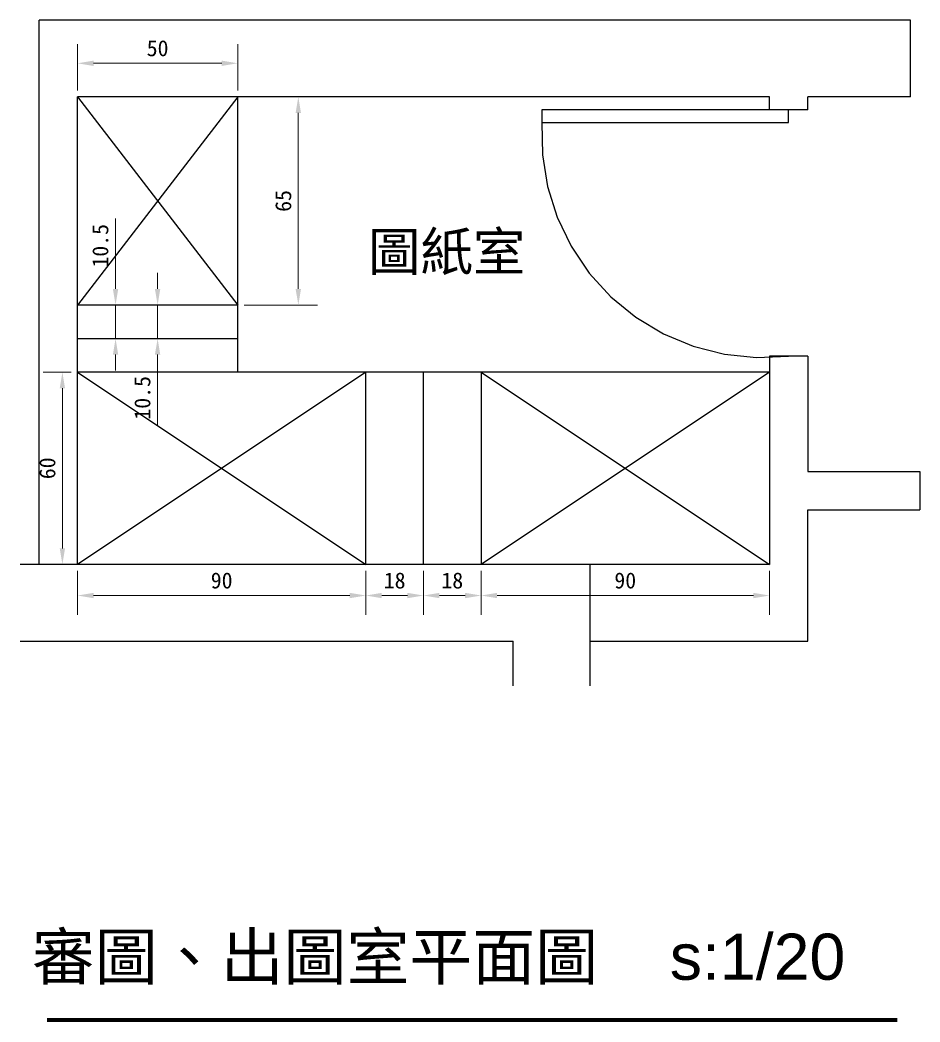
# Model space of a CAD drawing. Header units: centimetres. Extents: x 1966 to 8787, y 7398 to 12383.
# Drawn here: x 5241.7 to 5522.6, y 7527.6 to 7840.5 of the extents above; entities that cross this region are included whole.
import ezdxf

# ---------------------------------------------------------------- set-up
doc = ezdxf.new("R2010")
doc.units = ezdxf.units.CM
doc.header["$PDMODE"] = 35
doc.styles.get("Standard").update_dxf_attribs({"font": 'arial.ttf', "height": 10})
doc.styles.add('文2.5', font='kaiu.ttf', dxfattribs={"height": 2.5})
doc.dimstyles.new('DIM2.5', dxfattribs={"dimtxt": 2.5, "dimasz": 2.5, "dimexe": 3, "dimexo": 1, "dimgap": 1, "dimtad": 1, "dimdec": 1, "dimdsep": 46, "dimtxsty": '文2.5', "dimcen": 0, "dimadec": 0, "dimazin": 0, "dimtfac": 1, "dimtdec": 1, "dimtmove": 0, "dimatfit": 3, "dimfxl": 1, "dimlwd": 15, "dimlwe": 15, "dimarcsym": 0})

# ---------------------------------------------------------------- blocks, each defined once
blk = doc.blocks.new('*D256')
at = {"color": 0, "linetype": 'Continuous', "lineweight": 15, "transparency": 16777216}
for p, q in [((5259.6, 7818.48), (5259.6, 7832.97)), ((5309.6, 7818.48), (5309.6, 7832.97)), ((5264.6, 7826.97), (5304.6, 7826.97))]:
    blk.add_line(p, q, dxfattribs=at)
at = {"color": 0, "transparency": 16777216}
for points in [[(5264.6, 7827.81), (5264.6, 7826.14), (5259.6, 7826.97)], [(5304.6, 7827.81), (5304.6, 7826.14), (5309.6, 7826.97)]]:
    blk.add_solid(points, dxfattribs=at)
at = {"layer": 'DEFPOINTS', "color": 0, "transparency": 16777216}
for p in [(5309.6, 7826.97), (5259.6, 7816.48), (5309.6, 7816.48)]:
    blk.add_point(p, dxfattribs=at)
at = {"color": 0, "transparency": 16777216, "insert": (5284.6, 7831.64), "char_height": 5, "attachment_point": 5, "style": '文2.5'}
blk.add_mtext('50', dxfattribs=at)
blk = doc.blocks.new('*D257')
at = {"color": 0, "linetype": 'Continuous', "lineweight": 15, "transparency": 16777216}
for p, q in [((5271.48, 7756.48), (5271.48, 7778.47)), ((5261.6, 7751.48), (5277.48, 7751.48)), ((5271.48, 7740.98), (5271.48, 7751.48)), ((5261.6, 7740.98), (5277.48, 7740.98)), ((5271.48, 7735.98), (5271.48, 7730.98))]:
    blk.add_line(p, q, dxfattribs=at)
at = {"color": 0, "transparency": 16777216}
for points in [[(5270.64, 7756.48), (5272.31, 7756.48), (5271.48, 7751.48)], [(5270.64, 7735.98), (5272.31, 7735.98), (5271.48, 7740.98)]]:
    blk.add_solid(points, dxfattribs=at)
at = {"layer": 'DEFPOINTS', "color": 0, "transparency": 16777216}
for p in [(5259.6, 7751.48), (5271.48, 7751.48), (5259.6, 7740.98)]:
    blk.add_point(p, dxfattribs=at)
at = {"color": 0, "transparency": 16777216, "insert": (5266.75, 7769.98), "char_height": 5, "attachment_point": 5, "rotation": 90, "style": '文2.5'}
blk.add_mtext('10.5', dxfattribs=at)
blk = doc.blocks.new('*D258')
at = {"color": 0, "linetype": 'Continuous', "lineweight": 15, "transparency": 16777216}
for p, q in [((5284.6, 7756.48), (5284.6, 7761.48)), ((5307.6, 7751.48), (5278.6, 7751.48)), ((5284.6, 7751.48), (5284.6, 7740.98)), ((5307.6, 7740.98), (5278.6, 7740.98)), ((5284.6, 7735.98), (5284.6, 7713.99))]:
    blk.add_line(p, q, dxfattribs=at)
at = {"color": 0, "transparency": 16777216}
for points in [[(5283.76, 7756.48), (5285.43, 7756.48), (5284.6, 7751.48)], [(5283.76, 7735.98), (5285.43, 7735.98), (5284.6, 7740.98)]]:
    blk.add_solid(points, dxfattribs=at)
at = {"layer": 'DEFPOINTS', "color": 0, "transparency": 16777216}
for p in [(5309.6, 7751.48), (5284.6, 7740.98), (5309.6, 7740.98)]:
    blk.add_point(p, dxfattribs=at)
at = {"color": 0, "transparency": 16777216, "insert": (5279.87, 7722.49), "char_height": 5, "attachment_point": 5, "rotation": 90, "style": '文2.5'}
blk.add_mtext('10.5', dxfattribs=at)
blk = doc.blocks.new('*D259')
at = {"color": 0, "linetype": 'Continuous', "lineweight": 15, "transparency": 16777216}
for p, q in [((5311.6, 7816.48), (5334.53, 7816.48)), ((5328.53, 7756.48), (5328.53, 7811.48)), ((5311.6, 7751.48), (5334.53, 7751.48))]:
    blk.add_line(p, q, dxfattribs=at)
at = {"color": 0, "transparency": 16777216}
for points in [[(5327.69, 7811.48), (5329.36, 7811.48), (5328.53, 7816.48)], [(5327.69, 7756.48), (5329.36, 7756.48), (5328.53, 7751.48)]]:
    blk.add_solid(points, dxfattribs=at)
at = {"layer": 'DEFPOINTS', "color": 0, "transparency": 16777216}
for p in [(5309.6, 7816.48), (5328.53, 7816.48), (5309.6, 7751.48)]:
    blk.add_point(p, dxfattribs=at)
at = {"color": 0, "transparency": 16777216, "insert": (5323.86, 7783.98), "char_height": 5, "attachment_point": 5, "rotation": 90, "style": '文2.5'}
blk.add_mtext('65', dxfattribs=at)
blk = doc.blocks.new('*D260')
at = {"color": 0, "linetype": 'Continuous', "lineweight": 15, "transparency": 16777216}
for p, q in [((5259.6, 7668.48), (5259.6, 7654.74)), ((5349.6, 7668.48), (5349.6, 7654.74)), ((5264.6, 7660.74), (5344.6, 7660.74))]:
    blk.add_line(p, q, dxfattribs=at)
at = {"color": 0, "transparency": 16777216}
for points in [[(5264.6, 7661.58), (5264.6, 7659.91), (5259.6, 7660.74)], [(5344.6, 7661.58), (5344.6, 7659.91), (5349.6, 7660.74)]]:
    blk.add_solid(points, dxfattribs=at)
at = {"layer": 'DEFPOINTS', "color": 0, "transparency": 16777216}
for p in [(5259.6, 7670.48), (5349.6, 7670.48), (5349.6, 7660.74)]:
    blk.add_point(p, dxfattribs=at)
at = {"color": 0, "transparency": 16777216, "insert": (5304.6, 7665.41), "char_height": 5, "attachment_point": 5, "style": '文2.5'}
blk.add_mtext('90', dxfattribs=at)
blk = doc.blocks.new('*D261')
at = {"color": 0, "linetype": 'Continuous', "lineweight": 15, "transparency": 16777216}
for p, q in [((5349.6, 7668.48), (5349.6, 7654.74)), ((5367.6, 7668.48), (5367.6, 7654.74)), ((5354.6, 7660.74), (5362.6, 7660.74))]:
    blk.add_line(p, q, dxfattribs=at)
at = {"color": 0, "transparency": 16777216}
for points in [[(5354.6, 7661.58), (5354.6, 7659.91), (5349.6, 7660.74)], [(5362.6, 7661.58), (5362.6, 7659.91), (5367.6, 7660.74)]]:
    blk.add_solid(points, dxfattribs=at)
at = {"layer": 'DEFPOINTS', "color": 0, "transparency": 16777216}
for p in [(5349.6, 7670.48), (5367.6, 7670.48), (5367.6, 7660.74)]:
    blk.add_point(p, dxfattribs=at)
at = {"color": 0, "transparency": 16777216, "insert": (5358.6, 7665.41), "char_height": 5, "attachment_point": 5, "style": '文2.5'}
blk.add_mtext('18', dxfattribs=at)
blk = doc.blocks.new('*D262')
at = {"color": 0, "linetype": 'Continuous', "lineweight": 15, "transparency": 16777216}
for p, q in [((5367.6, 7668.48), (5367.6, 7654.74)), ((5385.6, 7668.48), (5385.6, 7654.74)), ((5372.6, 7660.74), (5380.6, 7660.74))]:
    blk.add_line(p, q, dxfattribs=at)
at = {"color": 0, "transparency": 16777216}
for points in [[(5372.6, 7661.58), (5372.6, 7659.91), (5367.6, 7660.74)], [(5380.6, 7661.58), (5380.6, 7659.91), (5385.6, 7660.74)]]:
    blk.add_solid(points, dxfattribs=at)
at = {"layer": 'DEFPOINTS', "color": 0, "transparency": 16777216}
for p in [(5367.6, 7670.48), (5385.6, 7670.48), (5385.6, 7660.74)]:
    blk.add_point(p, dxfattribs=at)
at = {"color": 0, "transparency": 16777216, "insert": (5376.6, 7665.41), "char_height": 5, "attachment_point": 5, "style": '文2.5'}
blk.add_mtext('18', dxfattribs=at)
blk = doc.blocks.new('*D263')
at = {"color": 0, "linetype": 'Continuous', "lineweight": 15, "transparency": 16777216}
for p, q in [((5385.6, 7668.48), (5385.6, 7654.74)), ((5475.6, 7668.48), (5475.6, 7654.74)), ((5390.6, 7660.74), (5470.6, 7660.74))]:
    blk.add_line(p, q, dxfattribs=at)
at = {"color": 0, "transparency": 16777216}
for points in [[(5390.6, 7661.58), (5390.6, 7659.91), (5385.6, 7660.74)], [(5470.6, 7661.58), (5470.6, 7659.91), (5475.6, 7660.74)]]:
    blk.add_solid(points, dxfattribs=at)
at = {"layer": 'DEFPOINTS', "color": 0, "transparency": 16777216}
for p in [(5385.6, 7670.48), (5475.6, 7670.48), (5475.6, 7660.74)]:
    blk.add_point(p, dxfattribs=at)
at = {"color": 0, "transparency": 16777216, "insert": (5430.6, 7665.41), "char_height": 5, "attachment_point": 5, "style": '文2.5'}
blk.add_mtext('90', dxfattribs=at)
blk = doc.blocks.new('*D264')
at = {"color": 0, "linetype": 'Continuous', "lineweight": 15, "transparency": 16777216}
for p, q in [((5257.6, 7730.48), (5248.88, 7730.48)), ((5254.88, 7675.48), (5254.88, 7725.48)), ((5257.6, 7670.48), (5248.88, 7670.48))]:
    blk.add_line(p, q, dxfattribs=at)
at = {"color": 0, "transparency": 16777216}
for points in [[(5254.04, 7725.48), (5255.71, 7725.48), (5254.88, 7730.48)], [(5254.04, 7675.48), (5255.71, 7675.48), (5254.88, 7670.48)]]:
    blk.add_solid(points, dxfattribs=at)
at = {"layer": 'DEFPOINTS', "color": 0, "transparency": 16777216}
for p in [(5254.88, 7730.48), (5259.6, 7730.48), (5259.6, 7670.48)]:
    blk.add_point(p, dxfattribs=at)
at = {"color": 0, "transparency": 16777216, "insert": (5250.21, 7700.48), "char_height": 5, "attachment_point": 5, "rotation": 90, "style": '文2.5'}
blk.add_mtext('60', dxfattribs=at)

msp = doc.modelspace()

# ---------------------------------------------------------------- linework, layer by layer
for p, q in [((5519.6, 7840.48), (5247.6, 7840.48)), ((5247.6, 7816.48), (5247.6, 7840.48)), ((5519.6, 7816.48), (5519.6, 7840.48)), ((5247.6, 7670.48), (5247.6, 7816.48)), ((5259.6, 7816.48), (5309.6, 7751.48)), ((5309.6, 7816.48), (5259.6, 7751.48)), ((5309.6, 7816.48), (5259.6, 7816.48)), ((5259.6, 7751.48), (5259.6, 7816.48)), ((5475.6, 7816.48), (5309.6, 7816.48)), ((5309.6, 7751.48), (5309.6, 7816.48)), ((5475.6, 7812.48), (5475.6, 7816.48)), ((5519.6, 7816.48), (5487.6, 7816.48)), ((5487.6, 7812.48), (5487.6, 7816.48)), ((5404.6, 7812.48), (5404.6, 7808.48)), ((5475.6, 7812.48), (5404.6, 7812.48)), ((5481.6, 7812.48), (5475.6, 7812.48)), ((5487.6, 7812.48), (5481.6, 7812.48)), ((5481.6, 7808.48), (5481.6, 7812.48)), ((5404.6, 7808.48), (5481.6, 7808.48)), ((5404.6, 7808.48), (5404.72, 7798.42)), ((5404.72, 7798.42), (5406.3, 7788.48)), ((5406.3, 7788.48), (5409.3, 7778.87)), ((5409.3, 7778.87), (5413.67, 7769.81)), ((5413.67, 7769.81), (5419.3, 7761.47)), ((5419.3, 7761.47), (5426.08, 7754.03)), ((5309.6, 7751.48), (5259.6, 7751.48)), ((5259.6, 7740.98), (5259.6, 7751.48)), ((5309.6, 7740.98), (5309.6, 7751.48)), ((5426.08, 7754.03), (5433.86, 7747.65)), ((5433.86, 7747.65), (5442.49, 7742.48)), ((5442.49, 7742.48), (5451.78, 7738.6)), ((5259.6, 7740.98), (5309.6, 7740.98)), ((5259.6, 7730.48), (5259.6, 7740.98)), ((5309.6, 7730.48), (5309.6, 7740.98)), ((5451.78, 7738.6), (5461.53, 7736.11)), ((5461.53, 7736.11), (5471.54, 7735.07)), ((5471.54, 7735.07), (5481.6, 7735.48)), ((5475.6, 7735.48), (5475.6, 7730.48)), ((5481.6, 7735.48), (5475.6, 7735.48)), ((5487.6, 7735.48), (5481.6, 7735.48)), ((5487.6, 7735.48), (5487.6, 7699.48)), ((5259.6, 7670.48), (5259.6, 7730.48)), ((5259.6, 7730.48), (5349.6, 7670.48)), ((5349.6, 7730.48), (5259.6, 7670.48)), ((5309.6, 7730.48), (5259.6, 7730.48)), ((5349.6, 7730.48), (5309.6, 7730.48)), ((5349.6, 7670.48), (5349.6, 7730.48)), ((5367.6, 7730.48), (5349.6, 7730.48)), ((5367.6, 7670.48), (5367.6, 7730.48)), ((5385.6, 7730.48), (5367.6, 7730.48)), ((5475.6, 7730.48), (5385.6, 7730.48)), ((5385.6, 7730.48), (5385.6, 7670.48)), ((5385.6, 7730.48), (5475.6, 7670.48)), ((5475.6, 7730.48), (5385.6, 7670.48)), ((5475.6, 7730.48), (5475.6, 7670.48)), ((5487.6, 7699.48), (5522.6, 7699.48)), ((5522.6, 7699.48), (5522.6, 7687.48)), ((5487.6, 7646.48), (5487.6, 7687.48)), ((5487.6, 7687.48), (5522.6, 7687.48)), ((5247.6, 7670.48), (5241.66, 7670.48)), ((5259.6, 7670.48), (5247.6, 7670.48)), ((5348.6, 7670.48), (5259.6, 7670.48)), ((5349.6, 7670.48), (5348.6, 7670.48)), ((5367.6, 7670.48), (5349.6, 7670.48)), ((5385.6, 7670.48), (5367.6, 7670.48)), ((5419.6, 7670.48), (5385.6, 7670.48)), ((5475.6, 7670.48), (5419.6, 7670.48)), ((5419.6, 7646.48), (5419.6, 7670.48)), ((5241.66, 7646.48), (5395.6, 7646.48)), ((5395.6, 7632.55), (5395.6, 7646.48)), ((5419.6, 7632.55), (5419.6, 7646.48)), ((5419.6, 7646.48), (5487.6, 7646.48))]:
    msp.add_line(p, q)
at = {"const_width": 1.2}
msp.add_lwpolyline([(5250.03, 7528.16), (5515.54, 7528.16)], dxfattribs=at)

# ---------------------------------------------------------------- texts
for s, height, p in [('圖紙室', 12, (5350.3, 7762.18)), ('審圖、出圖室平面圖    s:1/20', 14.4, (5245.37, 7540.74))]:
    msp.add_text(s, height=height).set_placement(p)

# ---------------------------------------------------------------- dimensions: what is measured, and where the dimension line sits
for base, p1, p2, picture, middle in [((5309.6, 7826.97), (5259.6, 7816.48), (5309.6, 7816.48), '*D256', (5284.6, 7831.64)), ((5349.6, 7660.74), (5259.6, 7670.48), (5349.6, 7670.48), '*D260', (5304.6, 7665.41)), ((5367.6, 7660.74), (5349.6, 7670.48), (5367.6, 7670.48), '*D261', (5358.6, 7665.41)), ((5385.6, 7660.74), (5367.6, 7670.48), (5385.6, 7670.48), '*D262', (5376.6, 7665.41)), ((5475.6, 7660.74), (5385.6, 7670.48), (5475.6, 7670.48), '*D263', (5430.6, 7665.41))]:
    dim = msp.add_linear_dim(base=base, p1=p1, p2=p2, dimstyle='DIM2.5')
    dim.commit()
    dim.dimension.update_dxf_attribs({"geometry": picture, "text_midpoint": middle})
for base, p1, p2, picture, middle in [((5328.53, 7816.48), (5309.6, 7751.48), (5309.6, 7816.48), '*D259', (5323.86, 7783.98)), ((5271.48, 7751.48), (5259.6, 7740.98), (5259.6, 7751.48), '*D257', (5266.75, 7769.98)), ((5284.6, 7740.98), (5309.6, 7751.48), (5309.6, 7740.98), '*D258', (5279.87, 7722.49)), ((5254.88, 7730.48), (5259.6, 7670.48), (5259.6, 7730.48), '*D264', (5250.21, 7700.48))]:
    dim = msp.add_linear_dim(base=base, p1=p1, p2=p2, angle=90, dimstyle='DIM2.5')
    dim.commit()
    dim.dimension.update_dxf_attribs({"geometry": picture, "text_midpoint": middle})

doc.saveas('drawing.dxf')
